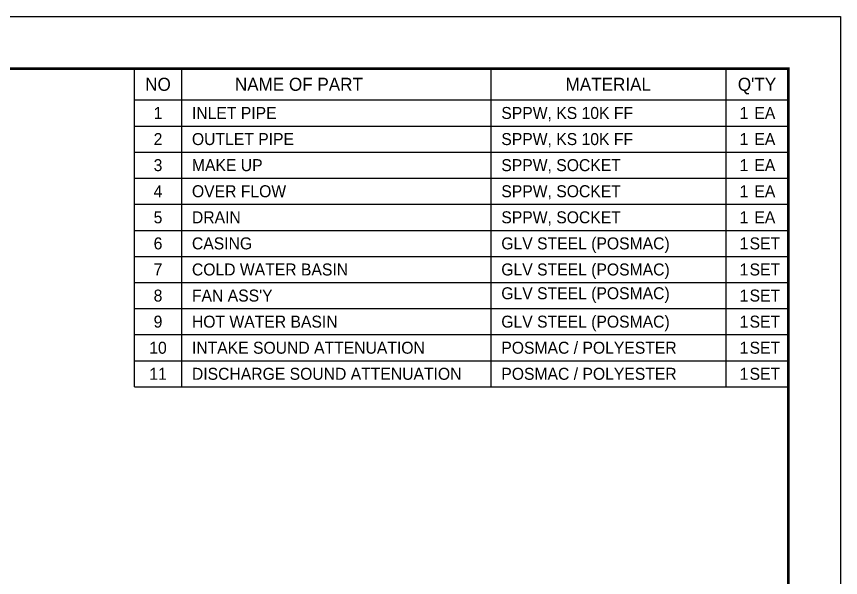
# Model space of a CAD drawing. Header units: millimetres. Extents: x -17070 to 42260, y -291348 to 33880.
# Drawn here: x 31206 to 42260, y 26351 to 33880 of the extents above; entities that cross this region are included whole.
import ezdxf
from ezdxf.enums import TextEntityAlignment as Align

# ---------------------------------------------------------------- set-up
doc = ezdxf.new("R2010")
doc.units = ezdxf.units.MM
for name, color, linetype in [('냉각탑_box', 1, 'Continuous'), ('냉각탑_form', 1, 'Continuous'), ('냉각탑_text', 3, 'Continuous')]:
    doc.layers.add(name, color=color, linetype=linetype)
doc.styles.add('돋움', font='Dotum.ttf')

msp = doc.modelspace()

# ---------------------------------------------------------------- linework, layer by layer
at = {"layer": 'Defpoints'}
msp.add_lwpolyline([(12852.4, 33879.9), (42259.6, 33879.9), (42259.6, 13084.8), (12852.4, 13084.8)], close=True, dxfattribs=at)
at = {"layer": '냉각탑_box'}
for p, q in [((32789.5, 28909.7), (32789.5, 33179.7)), ((32789.5, 33179.7), (41559.5, 33179.7)), ((33419.5, 33179.7), (33419.5, 28909.7)), ((37569.5, 33179.7), (37569.5, 28909.7)), ((40719.5, 33179.7), (40719.5, 28909.7)), ((41559.5, 33179.7), (41559.5, 29609.7)), ((32789.5, 32759.7), (41559.5, 32759.7)), ((32789.5, 32409.7), (41559.5, 32409.7)), ((32789.5, 32059.7), (41559.5, 32059.7)), ((32789.5, 31709.7), (41559.5, 31709.7)), ((32789.5, 31359.7), (41559.5, 31359.7)), ((32789.5, 31009.7), (41559.5, 31009.7)), ((32789.5, 30659.7), (41559.5, 30659.7)), ((32789.5, 30309.7), (41559.5, 30309.7)), ((32789.5, 29959.7), (41559.5, 29959.7)), ((41559.5, 29609.7), (32789.5, 29609.7)), ((32789.5, 29259.7), (41559.5, 29259.7)), ((32789.5, 28909.7), (41559.5, 28909.7))]:
    msp.add_line(p, q, dxfattribs=at)
at = {"layer": '냉각탑_form', "const_width": 35}
msp.add_lwpolyline([(13552.6, 33179.7), (13552.6, 13785), (41559.5, 13785), (41559.5, 33179.7)], close=True, dxfattribs=at)

# ---------------------------------------------------------------- texts
at = {"layer": '냉각탑_text', "style": '돋움'}
for s, height, p in [('NO', 175, (33104.5, 32969.7)), ('NAME OF PART', 175, (34994.5, 32969.7)), ('MATERIAL', 175, (39144.5, 32969.7)), ("Q'TY", 175, (41139.5, 32969.7)), ('1', 161, (33104.5, 32584.7)), ('1', 161, (40964.5, 32584.7)), ('EA', 161, (41244.5, 32584.7)), ('2', 161, (33104.5, 32234.7)), ('1', 161, (40964.5, 32234.7)), ('EA', 161, (41244.5, 32234.7)), ('3', 161, (33104.5, 31884.7)), ('1', 161, (40964.5, 31884.7)), ('EA', 161, (41244.5, 31884.7)), ('4', 161, (33104.5, 31534.7)), ('1', 161, (40964.5, 31534.7)), ('EA', 161, (41244.5, 31534.7)), ('5', 161, (33104.5, 31184.7)), ('1', 161, (40964.5, 31184.7)), ('EA', 161, (41244.5, 31184.7)), ('6', 161, (33104.5, 30834.7)), ('1', 161, (40964.5, 30834.7)), ('SET', 161, (41244.5, 30834.7)), ('7', 161, (33104.5, 30484.7)), ('1', 161, (40964.5, 30484.7)), ('SET', 161, (41244.5, 30484.7)), ('8', 161, (33104.5, 30134.7)), ('1', 161, (40964.5, 30134.7)), ('SET', 161, (41244.5, 30134.7)), ('9', 161, (33104.5, 29784.7)), ('1', 161, (40964.5, 29784.7)), ('SET', 161, (41244.5, 29784.7)), ('10', 161, (33104.5, 29434.7)), ('1', 161, (40964.5, 29434.7)), ('SET', 161, (41244.5, 29434.7)), ('11', 161, (33104.5, 29084.7)), ('1', 161, (40964.5, 29084.7)), ('SET', 161, (41244.5, 29084.7))]:
    msp.add_text(s, height=height, dxfattribs=at).set_placement(p, align=Align.MIDDLE_CENTER)
for s, p in [('INLET PIPE', (33559.5, 32584.7)), ('SPPW, KS 10K FF', (37709.5, 32584.7)), ('OUTLET PIPE', (33559.5, 32234.7)), ('SPPW, KS 10K FF', (37709.5, 32234.7)), ('MAKE UP', (33559.5, 31884.7)), ('SPPW, SOCKET', (37709.5, 31884.7)), ('OVER FLOW', (33559.5, 31534.7)), ('SPPW, SOCKET', (37709.5, 31534.7)), ('DRAIN', (33559.5, 31184.7)), ('SPPW, SOCKET', (37709.5, 31184.7)), ('CASING', (33559.5, 30834.7)), ('GLV STEEL (POSMAC)', (37709.5, 30834.7)), ('COLD WATER BASIN', (33559.5, 30484.7)), ('GLV STEEL (POSMAC)', (37709.5, 30484.7)), ("FAN ASS'Y", (33559.5, 30134.7)), ('GLV STEEL (POSMAC)', (37709.5, 30165.5)), ('HOT WATER BASIN', (33559.5, 29784.7)), ('GLV STEEL (POSMAC)', (37709.5, 29784.7)), ('INTAKE SOUND ATTENUATION', (33559.5, 29434.7)), ('POSMAC / POLYESTER', (37709.5, 29434.7)), ('DISCHARGE SOUND ATTENUATION', (33559.5, 29084.7)), ('POSMAC / POLYESTER', (37709.5, 29084.7))]:
    msp.add_text(s, height=161, dxfattribs=at).set_placement(p, align=Align.MIDDLE_LEFT)

doc.saveas('drawing.dxf')
